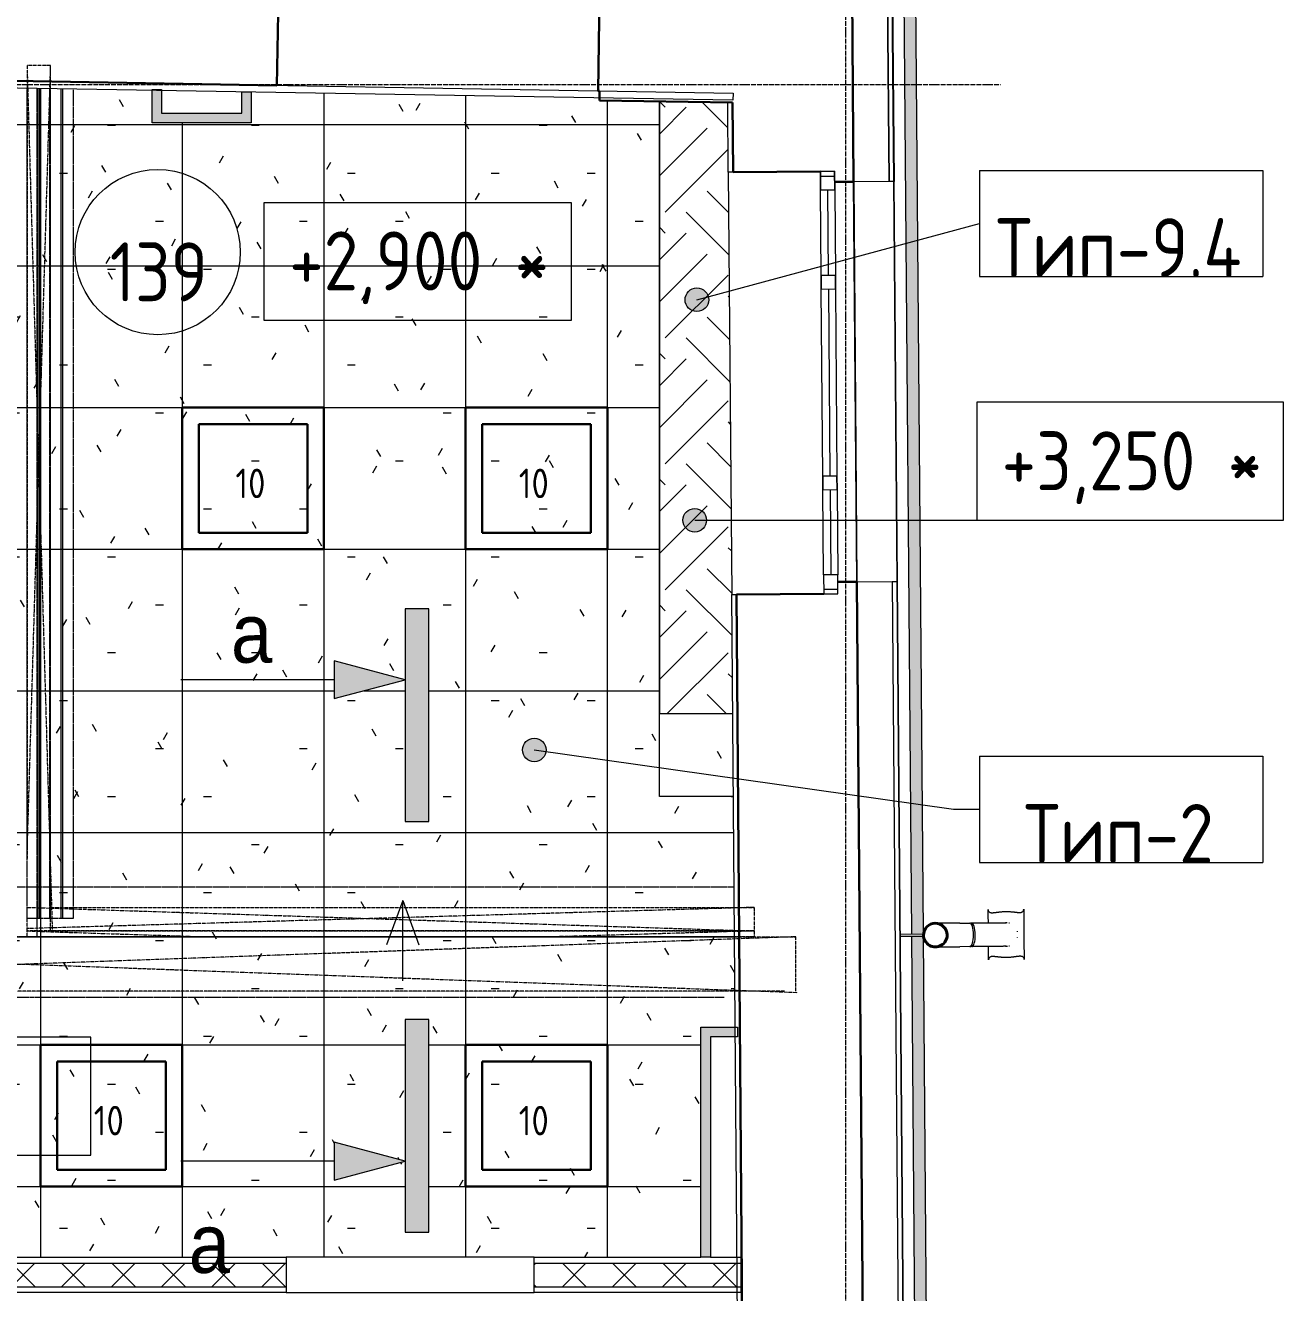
# Model space of a CAD drawing. Header units: millimetres. Extents: x -13069 to 207500, y -71366 to 56785.
# Drawn here: x 51875 to 57204, y 31426 to 36796 of the extents above; entities that cross this region are included whole.
import ezdxf

# ---------------------------------------------------------------- set-up
doc = ezdxf.new("R2010")
doc.units = ezdxf.units.MM
for name, pattern in [('ADSK_Линия сетки', [25, 20, -2.5, 0, -2.5]), ('ADSK_Штрих_ш3 п1_5', [4.5, 3, -1.5]), ('ADSK_Штриховая_ш3 п1_5', [4.5, 3, -1.5]), ('ADSK_Штрихпунктирная 2 точки_ш15 п1_5 п1_5 п1_5', [19.5, 15, -1.5, 0, -1.5, 0, -1.5])]:
    doc.linetypes.add(name, pattern=pattern)
for name, color, linetype, lineweight in [('_ Окна', 7, 'Continuous', 9), ('Аннотация', 7, 'Continuous', 18), ('Каркас', 7, 'Continuous', 18), ('Марки', 7, 'Continuous', 20), ('Марки помещений', 7, 'Continuous', 20), ('Обобщенные модели', 7, 'Continuous', 18), ('Окна', 7, 'Continuous', 9), ('Оси', 7, 'Continuous', 9), ('Отметки', 7, 'Continuous', 9), ('Потолки', 7, 'Continuous', 9), ('Потолки штриховка', 7, 'Continuous', 9), ('Стены внутренние', 7, 'Continuous', 18), ('Стены наружные', 7, 'Continuous', 18), ('Стены несущие', 7, 'Continuous', 30), ('Стены отделка', 7, 'Continuous', 30), ('Стены штриховка', 7, 'Continuous', 9), ('Стены штриховка поверхности', 7, 'Continuous', 18), ('Узлы', 7, 'Continuous', 18)]:
    doc.layers.add(name, color=color, linetype=linetype, lineweight=lineweight)
doc.layers.add('Линии', color=7, linetype='Continuous', lineweight=9, true_color=0x00a600)
doc.styles.add('Arial', font='arial.ttf', dxfattribs={"width": 0.9, "height": 250})
doc.styles.add('GOST Common_1', font='GOST_Common.ttf', dxfattribs={"width": 0.9, "height": 250})
doc.styles.add('GOST Common_2', font='GOST_Common.ttf', dxfattribs={"width": 0.9, "height": 250})
doc.styles.add('GOST Common_4', font='GOST_Common.ttf', dxfattribs={"width": 0.9, "height": 125})
doc.styles.add('GOST Common_B', font='', dxfattribs={"width": 0.9, "height": 250})
doc.styles.get('GOST Common_B').set_extended_font_data('GOST Common', bold=True)
pattern_1 = [(0, (0, 0), (812.8, 203.2), [33.528, -576.072, 33.528, -576.072, -3251.2]), (0, (0, 0), (812.8, 203.2), [-1219.2, 33.528, -1185.672, 33.528, -576.072, -1422.4]), (0, (0, 0), (812.8, 203.2), [-3048, 33.528, -372.872, 33.528, -982.472]), (120, (304.8, 101.6), (-582.37636, 602.30545), [33.528, -576.072, 33.528, -576.072, -3251.2]), (120, (304.8, 101.6), (-582.37636, 602.30545), [-1219.2, 33.528, -1185.672, 33.528, -576.072, -1422.4]), (120, (304.8, 101.6), (-582.37636, 602.30545), [-3048, 33.528, -372.872, 33.528, -982.472]), (240, (406.4, 508), (-230.42364, -805.50545), [33.528, -576.072, 33.528, -576.072, -3251.2]), (240, (406.4, 508), (-230.42364, -805.50545), [-1219.2, 33.528, -1185.672, 33.528, -576.072, -1422.4]), (240, (406.4, 508), (-230.42364, -805.50545), [-3048, 33.528, -372.872, 33.528, -982.472])]

# ---------------------------------------------------------------- blocks, each defined once
blk = doc.blocks.new('Водосток - Тип 1 _карниз больше 490мм_-5169719-План потолков 1-го этажа')
at = {"layer": 'Обобщенные модели'}
for p, q in [((18.8, 535), (24.9, 535)), ((225.1, 535), (231.2, 535)), ((24.9, 385), (18.8, 385)), ((231.2, 385), (225.1, 385)), ((75, 313.8), (75, 356.4)), ((175, 356.4), (175, 313.8)), ((75, 306.2), (75, 313.8)), ((75, 263.6), (75, 306.2)), ((175, 313.8), (175, 306.2)), ((175, 306.2), (175, 263.6)), ((120, 10.9), (120, 109.1)), ((130, 109.1), (130, 10.9))]:
    blk.add_line(p, q, dxfattribs=at)
at = {"layer": 'Обобщенные модели', "flags": 128}
for points in [[(75, 356.4), (75, 362), (75, 367.6), (75, 373.1), (75, 378.5), (75, 383.8), (75, 388.9), (75, 394), (75, 398.9), (75, 403.6), (75, 408.2), (75, 412.7), (75, 417), (75, 421.1), (75, 425.1), (75, 428.8), (75, 432.4), (75, 435.7), (75, 438.9), (75, 441.9), (75, 444.6), (75, 447.2), (75, 449.5), (75, 451.6), (75, 453.4), (75, 455.1), (75, 456.5), (75, 457.7), (75, 458.6), (75, 459.3), (75, 459.8), (75, 460), (75, 460)], [(175, 460), (175, 459.9), (175, 459.5), (175, 458.9), (175, 458.1), (175, 457), (175, 455.7), (175, 454.2), (175, 452.4), (175, 450.4), (175, 448.2), (175, 445.7), (175, 443), (175, 440.2), (175, 437.1), (175, 433.8), (175, 430.3), (175, 426.6), (175, 422.8), (175, 418.7), (175, 414.5), (175, 410.1), (175, 405.6), (175, 400.9), (175, 396), (175, 391), (175, 385.9), (175, 380.7), (175, 375.4), (175, 369.9), (175, 364.4), (175, 358.7), (175, 356.4)], [(75, 263.6), (75, 258), (75, 252.4), (75, 246.9), (75, 241.5), (75, 236.2), (75, 231.1), (75, 226), (75, 221.1), (75, 216.4), (75, 211.8), (75, 207.3), (75, 203), (75, 198.9), (75, 194.9), (75, 191.2), (75, 187.6), (75, 184.3), (75, 181.1), (75, 178.1), (75, 175.4), (75, 173)], [(175, 173), (175, 174.3), (175, 177), (175, 179.8), (175, 182.9), (175, 186.2), (175, 189.7), (175, 193.4), (175, 197.2), (175, 201.3), (175, 205.5), (175, 209.9), (175, 214.4), (175, 219.1), (175, 224), (175, 229), (175, 234.1), (175, 239.3), (175, 244.6), (175, 250.1), (175, 255.6), (175, 261.3), (175, 263.6)]]:
    blk.add_lwpolyline(points, dxfattribs=at)
at = {"layer": 'Обобщенные модели'}
for centre, radius, start, end in [((125, 460), 50, 103.3248, 106.6752), ((125, 460), 50, 73.3248, 75), ((125, 460), 50, 174.5444, 183.3856), ((125, 460), 50, 163.3249, 166.6752), ((125, 460), 50, 13.3248, 16.6751), ((125, 460), 50, 356.7269, 5.4556), ((125, 160), 52, 90, 270), ((125, 160), 52, 270, 90)]:
    blk.add_arc(centre, radius, start, end, dxfattribs=at)
at = {"layer": 'Обобщенные модели', "lineweight": 40}
for start, end in [(90, 270), (270, 90)]:
    blk.add_arc((125, 160), 50, start, end, dxfattribs=at)
at = {"layer": 'Обобщенные модели'}
for centre, major_axis, start_param, end_param in [((125, 313.8), (50, 0), 1.570796, 3.141593), ((125, 313.8), (-50, 0), 4.712389, 6.283185), ((125, 313.8), (50, 0), 0, 1.570796), ((125, 313.8), (-50, 0), 3.141593, 4.712389), ((125, 306.2), (50, 0), 1.570796, 3.141593), ((125, 306.2), (-50, 0), 4.712389, 6.283185), ((125, 306.2), (50, 0), 0, 1.570796), ((125, 306.2), (-50, 0), 3.141593, 4.712389)]:
    blk.add_ellipse(centre, major_axis=major_axis, ratio=0.309017, start_param=start_param, end_param=end_param, dxfattribs=at)
for points, knots in [([(18.8, 385), (21.1, 385), (25.1, 385.7), (28.9, 388.6), (30.8, 392.1), (31.6, 394.9), (32, 397.4), (32.1, 399.4), (32.2, 401.5), (32.2, 403.8), (32.1, 406.2), (31.9, 408.7), (31.6, 411.4), (31.3, 414.1), (31, 417), (30.6, 419.9), (30.2, 422.9), (29.8, 426), (29.4, 429.2), (29, 432.4), (28.7, 435.7), (28.3, 440.2), (27.8, 445.9), (27.4, 455.3), (27.4, 464.8), (27.8, 474.1), (28.3, 479.8), (28.7, 484.3), (29, 487.6), (29.4, 490.8), (29.8, 494), (30.2, 497.1), (30.6, 500.1), (31, 503.1), (31.3, 505.9), (31.6, 508.6), (31.9, 511.3), (32.1, 513.8), (32.2, 516.2), (32.2, 518.5), (32.1, 520.6), (32, 522.7), (31.6, 525.1), (30.8, 527.9), (28.9, 531.5), (25.1, 534.3), (21.1, 535), (18.8, 535)], [-1, -1, -1, -1, -0.941176, -0.882353, -0.852941, -0.823529, -0.808824, -0.794118, -0.779412, -0.764706, -0.75, -0.735294, -0.720588, -0.705882, -0.691176, -0.676471, -0.661765, -0.647059, -0.632353, -0.617647, -0.602941, -0.588235, -0.558824, -0.529412, -0.470588, -0.441176, -0.411765, -0.397059, -0.382353, -0.367647, -0.352941, -0.338235, -0.323529, -0.308824, -0.294118, -0.279412, -0.264706, -0.25, -0.235294, -0.220588, -0.205882, -0.191176, -0.176471, -0.147059, -0.117647, -0.058824, 0, 0, 0, 0]), ([(18.8, 535), (22.1, 535), (28.9, 535), (39.4, 535), (48.4, 535), (56, 535), (60.8, 535), (64.9, 535), (67.9, 535), (71, 535), (74.3, 535), (77.6, 535), (81, 535), (83.9, 535), (86.4, 535), (88.2, 535), (90.2, 535), (92.8, 535), (96.1, 535), (99.6, 535), (102.5, 535), (104.8, 535), (107.1, 535), (110.3, 535), (116, 535), (121.3, 535), (125, 535)], [-1, -1, -1, -1, -0.875, -0.75, -0.625, -0.5625, -0.5, -0.46875, -0.4375, -0.40625, -0.375, -0.34375, -0.3125, -0.28125, -0.265625, -0.25, -0.234375, -0.21875, -0.1875, -0.15625, -0.140625, -0.125, -0.109375, -0.09375, -0.0625, 0, 0, 0, 0]), ([(125, 535), (128.7, 535), (134, 535), (139.7, 535), (142.9, 535), (145.2, 535), (147.5, 535), (150.4, 535), (153.9, 535), (157.2, 535), (159.8, 535), (161.8, 535), (163.6, 535), (166.1, 535), (169, 535), (172.4, 535), (175.7, 535), (179, 535), (182.1, 535), (185.1, 535), (189.2, 535), (194, 535), (201.6, 535), (210.6, 535), (221.1, 535), (227.9, 535), (231.2, 535)], [-1, -1, -1, -1, -0.9375, -0.90625, -0.890625, -0.875, -0.859375, -0.84375, -0.8125, -0.78125, -0.765625, -0.75, -0.734375, -0.71875, -0.6875, -0.65625, -0.625, -0.59375, -0.5625, -0.53125, -0.5, -0.4375, -0.375, -0.25, -0.125, 0, 0, 0, 0]), ([(231.2, 535), (228.9, 535), (224.9, 534.3), (221.1, 531.4), (219.2, 527.9), (218.4, 525.1), (218, 522.6), (217.9, 520.6), (217.8, 518.5), (217.8, 516.2), (217.9, 513.8), (218.1, 511.3), (218.4, 508.6), (218.7, 505.9), (219, 503), (219.4, 500.1), (219.8, 497.1), (220.2, 494), (220.6, 490.8), (221, 487.6), (221.3, 484.3), (221.7, 479.8), (222.2, 474.1), (222.6, 464.7), (222.6, 455.2), (222.2, 445.9), (221.7, 440.2), (221.3, 435.7), (221, 432.4), (220.6, 429.2), (220.2, 426), (219.8, 422.9), (219.4, 419.9), (219, 416.9), (218.7, 414.1), (218.4, 411.4), (218.1, 408.7), (217.9, 406.2), (217.8, 403.8), (217.8, 401.5), (217.9, 399.4), (218, 397.3), (218.4, 394.9), (219.2, 392.1), (221.1, 388.5), (224.9, 385.7), (228.9, 385), (231.2, 385)], [-1, -1, -1, -1, -0.941176, -0.882353, -0.852941, -0.823529, -0.808824, -0.794118, -0.779412, -0.764706, -0.75, -0.735294, -0.720588, -0.705882, -0.691176, -0.676471, -0.661765, -0.647059, -0.632353, -0.617647, -0.602941, -0.588235, -0.558824, -0.529412, -0.470588, -0.441176, -0.411765, -0.397059, -0.382353, -0.367647, -0.352941, -0.338235, -0.323529, -0.308824, -0.294118, -0.279412, -0.264706, -0.25, -0.235294, -0.220588, -0.205882, -0.191176, -0.176471, -0.147059, -0.117647, -0.058824, 0, 0, 0, 0]), ([(74.3, 385), (73.2, 385), (71, 385), (67.9, 385), (64.9, 385), (60.8, 385), (56, 385), (48.4, 385), (39.4, 385), (28.9, 385), (22.1, 385), (18.8, 385)], [-0.625, -0.625, -0.625, -0.625, -0.59375, -0.5625, -0.53125, -0.5, -0.4375, -0.375, -0.25, -0.125, 0, 0, 0, 0]), ([(231.2, 385), (227.9, 385), (221.1, 385), (210.6, 385), (201.6, 385), (194, 385), (189.2, 385), (185.1, 385), (182.1, 385), (179, 385), (176.8, 385), (175.7, 385)], [-1, -1, -1, -1, -0.875, -0.75, -0.625, -0.5625, -0.5, -0.46875, -0.4375, -0.40625, -0.375, -0.375, -0.375, -0.375])]:
    blk.add_open_spline(points, degree=3, knots=knots, dxfattribs=at)
blk = doc.blocks.new('окно трехпол с фрамугой - 1750-2320_h___нов_-4200170-План потолков 1-го этажа')
at = {"layer": '_ Окна', "lineweight": 18}
for p, q in [((-895, 115), (-895, 175)), ((-895, 175), (-815, 175)), ((-815, 175), (-815, 115)), ((-455, 115), (-455, 175)), ((-455, 175), (-395, 175)), ((-395, 175), (-395, 115)), ((395, 115), (395, 175)), ((395, 175), (455, 175)), ((455, 175), (455, 115)), ((815, 175), (815, 115)), ((895, 175), (815, 175)), ((895, 115), (895, 175)), ((-815, 115), (-895, 115)), ((-395, 115), (-455, 115)), ((455, 115), (395, 115)), ((815, 115), (895, 115))]:
    blk.add_line(p, q, dxfattribs=at)
at = {"layer": '_ Окна'}
for p, q in [((-875, 115), (-875, 175)), ((875, 115), (875, 175)), ((-815, 145), (-455, 145)), ((-395, 145), (395, 145)), ((455, 145), (815, 145))]:
    blk.add_line(p, q, dxfattribs=at)
at = {"layer": 'Окна'}
for p, q in [((-895, 175), (-895, 115)), ((-815, 175), (-895, 175)), ((-815, 175), (-455, 175)), ((-395, 175), (-455, 175)), ((-395, 175), (395, 175)), ((455, 175), (395, 175)), ((455, 175), (815, 175)), ((895, 175), (815, 175)), ((895, 115), (895, 175)), ((-895, 115), (-815, 115)), ((-455, 115), (-815, 115)), ((-455, 115), (-395, 115)), ((395, 115), (-395, 115)), ((395, 115), (455, 115)), ((815, 115), (455, 115)), ((815, 115), (895, 115))]:
    blk.add_line(p, q, dxfattribs=at)
blk = doc.blocks.new('Типовая двутавровая балка _АСТО 20-93_ Балки - 100х200Н Б-12-2529935-План потолков 1-го этажа')
at = {"layer": 'Каркас', "color": 7, "linetype": 'ADSK_Штрих_ш3 п1_5', "lineweight": 9, "true_color": 0xf9f9f9}
for p, q in [((-1770, 50), (-1770, -50)), ((-1770, 50), (1746.1, 50)), ((-1770, -50), (1744.4, -50))]:
    blk.add_line(p, q, dxfattribs=at)
at = {"layer": 'Каркас', "color": 7, "true_color": 0xf4f4f4}
for p, q in [((1745.3, 3.5), (-1770, 3.5)), ((1745.1, -3.5), (-1770, -3.5))]:
    blk.add_line(p, q, dxfattribs=at)
blk = doc.blocks.new('Типовая двутавровая балка _АСТО 20-93_ Балки - 100х200Н Б-12-V28-План потолков 1-го этажа')
at = {"layer": 'Каркас', "color": 7, "linetype": 'ADSK_Штрих_ш3 п1_5', "lineweight": 9, "true_color": 0xf9f9f9}
for p, q in [((-1770, 50), (-1770, -50)), ((-1770, 50), (1744.4, 50)), ((-1770, -50), (1742.7, -50))]:
    blk.add_line(p, q, dxfattribs=at)
at = {"layer": 'Каркас', "color": 7, "true_color": 0xf4f4f4}
for p, q in [((1743.6, 3.5), (-1770, 3.5)), ((1743.5, -3.5), (-1770, -3.5))]:
    blk.add_line(p, q, dxfattribs=at)
blk = doc.blocks.new('ADSK_Стрелка - По умолчанию_без кружочка-6560327-План потолков 1-го этажа')
at = {"layer": 'Узлы'}
blk.add_line((0, 0), (340, 0), dxfattribs=at)
blk = doc.blocks.new('ADSK_Марка_Помещение_ОдноЗначение - Номер-159740-План потолков 1-го этажа')
at = {"layer": 'Марки помещений'}
blk.add_circle((0, 0), 3.5, dxfattribs=at)
blk = doc.blocks.new('Высотные отметки - Рамка-12095-План потолков 1-го этажа')
at = {"layer": 'Аннотация', "lineweight": 20}
for p, q in [((-6.5, 0), (-6.5, 5)), ((-6.5, 5), (6.5, 5)), ((6.5, 5), (6.5, 0)), ((6.5, 0), (-6.5, 0))]:
    blk.add_line(p, q, dxfattribs=at)
blk = doc.blocks.new('ADSK_Марка_Потолок - ADSK_Марка и Смещение от уровня-155896-План потолков 1-го этажа')
at = {"layer": 'Марки'}
for p, q in [((-6, 4.5), (-6, 0)), ((-6, 4.5), (6, 4.5)), ((6, 4.5), (6, 0)), ((-6, 0), (6, 0))]:
    blk.add_line(p, q, dxfattribs=at)

msp = doc.modelspace()

# ---------------------------------------------------------------- hatches: boundary and pattern name
at = {"layer": 'Аннотация'}
for points in [[(53483.458, 33423.244), (53583.458, 33423.244), (53583.458, 34323.244), (53483.458, 34323.244), (53483.458, 33551.236)], [(53183.458, 33943.244), (53483.458, 34023.244), (53183.458, 34103.244)], [(53583.458, 31683.244), (53583.458, 32583.244), (53483.458, 32583.244), (53483.458, 31683.244)], [(53183.458, 31903.244), (53483.458, 31983.244), (53183.458, 32063.244)]]:
    msp.add_hatch(color=256, dxfattribs=at).paths.add_polyline_path(points)
at = {"layer": 'Марки'}
h = msp.add_hatch(color=256, dxfattribs=at)
edge = h.paths.add_edge_path()
edge.add_arc((54719.23, 35633.529), 50, 0, 360)
h = msp.add_hatch(color=256, dxfattribs=at)
edge = h.paths.add_edge_path()
edge.add_arc((54030.626, 33725.875), 50, 0, 360)
at = {"layer": 'Отметки'}
h = msp.add_hatch(color=256, dxfattribs=at)
edge = h.paths.add_edge_path()
edge.add_arc((54710.073, 34699.181), 50, 0, 360)
at = {"layer": 'Потолки штриховка', "lineweight": 18}
h = msp.add_hatch(dxfattribs=at)
h.set_pattern_fill('FP_21', color=256, style=0, pattern_type=2)
h.set_pattern_definition(pattern_1)
h.paths.add_polyline_path([(52008.24, 32934.299), (54878.379, 32934.299), (54870.74, 33878.78), (54561.719, 33878.78), (54560.926, 36474.221), (54306.461, 36479.27), (54306.448, 36488.829), (52831.847, 36513.77), (52831.847, 36383.565), (52411.847, 36383.565), (52411.847, 36520.873), (51452.527, 36537.098), (51452.527, 32934.299), (51982.142, 32934.299)])
h.paths.add_polyline_path([(50925.648, 32934.299), (51302.527, 32934.299), (51302.527, 34266.28), (49000.885, 34266.28), (49000.885, 33245.559), (49912.992, 33245.559), (49912.992, 32934.299), (50829.117, 32934.299)])
h.paths.add_polyline_path([(53583.458, 33423.244), (53483.458, 33423.244), (53483.458, 34323.244), (53583.458, 34323.244), (53583.458, 33581.613)])
h.paths.add_polyline_path([(53183.458, 33943.244), (53183.458, 34103.244), (53483.458, 34023.244)])
h = msp.add_hatch(dxfattribs=at)
h.set_pattern_fill('FP_42', color=256, style=0, pattern_type=2)
h.set_pattern_definition([(90, (51939.94, 34576.3), (600, -4e-14), []), (0, (51939.94, 34576.3), (0, -600), [])])
h.paths.add_polyline_path([(52008.24, 32934.299), (54878.379, 32934.299), (54870.74, 33878.78), (54561.719, 33878.78), (54560.926, 36474.221), (54306.461, 36479.27), (54306.448, 36488.829), (52831.847, 36513.77), (52831.847, 36383.565), (52411.847, 36383.565), (52411.847, 36520.873), (51452.527, 36537.098), (51452.527, 32934.299), (51982.142, 32934.299)])
h.paths.add_polyline_path([(50925.648, 32934.299), (51302.527, 32934.299), (51302.527, 34266.28), (49000.885, 34266.28), (49000.885, 33245.559), (49912.992, 33245.559), (49912.992, 32934.299), (50829.117, 32934.299)])
h.paths.add_polyline_path([(53583.458, 33423.244), (53483.458, 33423.244), (53483.458, 34323.244), (53583.458, 34323.244), (53583.458, 33581.613)])
h.paths.add_polyline_path([(53183.458, 33943.244), (53183.458, 34103.244), (53483.458, 34023.244)])
h = msp.add_hatch(dxfattribs=at)
h.set_pattern_fill('FP_100', color=256, style=0, pattern_type=2)
h.set_pattern_definition([(45, (0, 444.5), (0, 533.4003), [377.171, -377.171]), (45, (88.9, 355.6), (0, 533.4003), [377.171, -377.171]), (45, (177.8, 266.7), (0, 533.4003), [377.171, -377.171]), (315, (266.7, 266.7), (533.4003, 0), [377.171, -377.171]), (315, (355.6, 355.6), (533.4003, 0), [377.171, -377.171]), (315, (444.5, 444.5), (533.4003, 0), [377.171, -377.171])])
h.paths.add_polyline_path([(54870.74, 33878.78), (54849.795, 36468.545), (54855.789, 36469.234), (54561.719, 36474.207), (54561.719, 33878.78), (54866.652, 33878.78)])
h = msp.add_hatch(dxfattribs=at)
h.set_pattern_fill('FP_21', color=256, style=0, pattern_type=2)
h.set_pattern_definition(pattern_1)
h.paths.add_polyline_path([(53453.33, 31576.28), (54736.326, 31576.28), (54736.326, 32550.744), (54881.481, 32550.744), (54878.379, 32934.299), (49912.992, 32934.299), (49912.992, 31576.28), (52980.197, 31576.28)])
h.paths.add_polyline_path([(53583.458, 31683.244), (53483.458, 31683.244), (53483.458, 32583.244), (53583.458, 32583.244), (53583.458, 31746.952)])
h.paths.add_polyline_path([(53183.458, 31903.244), (53183.458, 32063.244), (53483.458, 31983.244), (53453.33, 31975.21)])
h = msp.add_hatch(dxfattribs=at)
h.set_pattern_fill('FP_114', color=256, style=0, pattern_type=2)
h.set_pattern_definition([(90, (51939.94, 34276.3), (600, -4e-14), []), (0, (51939.94, 34276.3), (0, -600), [])])
h.paths.add_polyline_path([(53453.33, 31576.28), (54736.326, 31576.28), (54736.326, 32550.744), (54881.481, 32550.744), (54878.379, 32934.299), (49912.992, 32934.299), (49912.992, 31576.28), (52980.197, 31576.28)])
h.paths.add_polyline_path([(53583.458, 31683.244), (53483.458, 31683.244), (53483.458, 32583.244), (53583.458, 32583.244), (53583.458, 31746.952)])
h.paths.add_polyline_path([(53183.458, 31903.244), (53183.458, 32063.244), (53483.458, 31983.244), (53453.33, 31975.21)])
at = {"layer": 'Стены внутренние'}
for points in [[(52411.847, 36423.565), (52451.847, 36423.565), (52451.847, 36520.197), (52411.847, 36520.873), (52411.847, 36519.364)], [(52791.847, 36423.565), (52831.847, 36423.565), (52831.847, 36513.77), (52791.847, 36513.77), (52791.847, 36484.512)], [(52831.847, 36383.565), (52831.847, 36423.565), (52411.847, 36423.565), (52411.847, 36383.565), (52578.593, 36383.565)], [(54765.436, 31576.28), (54776.326, 31576.28), (54776.326, 32550.744), (54736.326, 32550.744), (54736.326, 31576.28)], [(54776.326, 32510.744), (54881.803, 32510.898), (54881.481, 32550.744), (54776.326, 32550.744), (54776.326, 32547.563)]]:
    msp.add_hatch(color=256, dxfattribs=at).paths.add_polyline_path(points)
at = {"layer": 'Стены внутренние', "lineweight": 9}
h = msp.add_hatch(dxfattribs=at)
h.set_pattern_fill('FP_2', color=256, style=0, pattern_type=2)
h.set_pattern_definition([(45, (0, 0), (-106.066, 106.066), []), (135, (0, 0), (-106.066, -106.066), [])])
h.paths.add_polyline_path([(54736.092, 31451.28), (54890.373, 31451.28), (54889.564, 31551.28), (54030.197, 31551.28), (54030.197, 31451.28), (54703.109, 31451.28)])
h.paths.add_polyline_path([(49954.38, 31451.28), (52980.197, 31451.28), (52980.197, 31551.28), (49912.992, 31551.28), (49912.992, 31451.28)])
at = {"layer": 'Стены штриховка поверхности', "true_color": 0x373f43}
h = msp.add_hatch(color=149, dxfattribs=at)
h.paths.add_polyline_path([(55734.423, 19914.505), (55784.419, 19915.071), (55678.251, 32936.018), (55629.118, 32934.893), (55734.423, 19914.54)])
h.paths.add_polyline_path([(55629.031, 32945.62), (55678.172, 32946.025), (55678.973, 32952.889), (55620.157, 40225.107), (55570.157, 40225.107), (55629.029, 32945.854)])
h.paths.add_polyline_path([(55599.048, 42835.107), (55593.791, 43379.09), (55544.657, 43377.965), (55549.048, 42835.107), (55554.242, 42835.107)])
h.paths.add_polyline_path([(55544.57, 43388.692), (55593.712, 43389.096), (55594.537, 43392.855), (55591.901, 43718.805), (55541.901, 43718.805), (55544.569, 43388.926)])

# ---------------------------------------------------------------- linework, layer by layer
at = {"layer": 'Аннотация', "lineweight": 20}
for p, q in [((53583.458, 34323.244), (53483.458, 34323.244)), ((53483.458, 34323.244), (53483.458, 33423.244)), ((53583.458, 33423.244), (53583.458, 34323.244)), ((53483.458, 34023.244), (53183.458, 34103.244)), ((53183.458, 34103.244), (53183.458, 33943.244)), ((53183.458, 34023.244), (52533.916, 34023.244)), ((53183.458, 33943.244), (53483.458, 34023.244)), ((53483.458, 33423.244), (53583.458, 33423.244)), ((53473.458, 33087.891), (53405.054, 32899.952)), ((53473.458, 33087.891), (53541.862, 32899.952)), ((53583.458, 32583.244), (53483.458, 32583.244)), ((53483.458, 32583.244), (53483.458, 31683.244)), ((53583.458, 31683.244), (53583.458, 32583.244)), ((53483.458, 31983.244), (53183.458, 32063.244)), ((53183.458, 32063.244), (53183.458, 31903.244)), ((53183.458, 31983.244), (52533.916, 31983.244)), ((53183.458, 31903.244), (53483.458, 31983.244)), ((53483.458, 31683.244), (53583.458, 31683.244))]:
    msp.add_line(p, q, dxfattribs=at)
at = {"layer": 'Каркас', "color": 7, "linetype": 'ADSK_Штрих_ш3 п1_5', "lineweight": 9, "true_color": 0xf9f9f9}
msp.add_line((51925.648, 32934.299), (51925.648, 36529.096), dxfattribs=at)
at = {"layer": 'Каркас', "color": 7, "linetype": 'ADSK_Штрих_ш3 п1_5', "lineweight": 9, "true_color": 0xfefefe}
msp.add_line((54878.379, 32934.299), (51452.527, 32934.299), dxfattribs=at)
at = {"layer": 'Каркас', "color": 7, "linetype": 'ADSK_Штрих_ш3 п1_5', "lineweight": 9, "true_color": 0xfdfdfd}
msp.add_line((54878.379, 32934.299), (51452.527, 32934.299), dxfattribs=at)
at = {"layer": 'Линии', "color": 7, "linetype": 'ADSK_Штрихпунктирная 2 точки_ш15 п1_5 п1_5 п1_5'}
for p, q in [((51982.142, 36626.548), (51882.142, 36626.548)), ((51882.142, 36626.548), (51882.142, 33265.559)), ((51882.142, 33265.559), (51982.142, 36626.548)), ((51882.142, 36626.548), (51989.034, 32958.78)), ((51982.142, 32958.78), (51982.142, 36626.548)), ((51883.458, 32958.78), (51883.458, 33058.78)), ((51883.458, 33058.78), (54962.142, 32958.78)), ((54962.142, 33058.78), (51883.458, 32969.056)), ((51982.142, 33058.78), (54962.142, 33058.78)), ((54962.142, 33058.78), (54962.142, 32958.78)), ((48689.761, 32934.299), (55138.737, 32934.299)), ((48689.761, 32934.299), (55145.454, 32698.42)), ((55138.737, 32934.299), (48689.761, 32704.299)), ((54962.142, 32958.78), (51883.458, 32958.78)), ((51883.458, 32934.299), (51883.458, 32958.78)), ((51883.458, 32958.78), (52637.142, 32934.299)), ((54962.142, 32934.299), (51883.458, 32934.299)), ((51982.142, 32958.78), (54962.142, 32958.78)), ((54962.142, 32958.78), (54122.137, 32934.299)), ((54962.142, 32958.78), (54962.142, 32934.299)), ((55138.737, 32704.299), (55138.737, 32934.299)), ((55089.761, 32704.299), (48689.761, 32704.299))]:
    msp.add_line(p, q, dxfattribs=at)
at = {"layer": 'Линии', "color": 5, "lineweight": 30, "true_color": 0x0000ff}
for p, q in [((52539.937, 34576.28), (52539.937, 35176.28)), ((52539.937, 35176.28), (53139.937, 35176.28)), ((53139.937, 35176.28), (53139.937, 34576.28)), ((52609.937, 35106.28), (52609.937, 34646.28)), ((52609.937, 35106.28), (53069.937, 35106.28)), ((53069.937, 35106.28), (53069.937, 34646.28)), ((52609.937, 34646.28), (53069.937, 34646.28)), ((53139.937, 34576.28), (52539.937, 34576.28)), ((51939.937, 31876.28), (51939.937, 32476.28)), ((51939.937, 32476.28), (52539.937, 32476.28)), ((52539.937, 32476.28), (52539.937, 31876.28)), ((53739.937, 31876.28), (53739.937, 32476.28)), ((53739.937, 32476.28), (54339.937, 32476.28)), ((54339.937, 32476.28), (54339.937, 31876.28)), ((52009.937, 32406.28), (52009.937, 31946.28)), ((52009.937, 32406.28), (52469.937, 32406.28)), ((52469.937, 32406.28), (52469.937, 31946.28)), ((53809.937, 32406.28), (53809.937, 31946.28)), ((53809.937, 32406.28), (54269.937, 32406.28)), ((54269.937, 32406.28), (54269.937, 31946.28)), ((52009.937, 31946.28), (52469.937, 31946.28)), ((53809.937, 31946.28), (54269.937, 31946.28)), ((52539.937, 31876.28), (51939.937, 31876.28)), ((54339.937, 31876.28), (53739.937, 31876.28))]:
    msp.add_line(p, q, dxfattribs=at)
at = {"layer": 'Линии', "color": 1, "lineweight": 30, "true_color": 0xff0000}
for p, q in [((53739.937, 34576.28), (53739.937, 35176.28)), ((53739.937, 35176.28), (54339.937, 35176.28)), ((54339.937, 35176.28), (54339.937, 34576.28)), ((53809.937, 35106.28), (53809.937, 34646.28)), ((53809.937, 35106.28), (54269.937, 35106.28)), ((54269.937, 35106.28), (54269.937, 34646.28)), ((53809.937, 34646.28), (54269.937, 34646.28)), ((54339.937, 34576.28), (53739.937, 34576.28))]:
    msp.add_line(p, q, dxfattribs=at)
at = {"layer": 'Линии', "color": 7, "linetype": 'ADSK_Штриховая_ш3 п1_5'}
for p, q in [((49837.992, 33145.559), (54876.67, 33145.559)), ((49917.992, 32678.403), (54836.326, 32678.403))]:
    msp.add_line(p, q, dxfattribs=at)
at = {"layer": 'Марки'}
for p, q in [((54719.23, 35633.529), (55916.41, 35956.86)), ((54030.626, 33725.875), (55806.179, 33474.468)), ((55806.179, 33474.468), (55916.41, 33474.468))]:
    msp.add_line(p, q, dxfattribs=at)
for centre in [(54719.23, 35633.529), (54030.626, 33725.875)]:
    msp.add_circle(centre, 50, dxfattribs=at)
at = {"layer": 'Оси', "linetype": 'ADSK_Линия сетки'}
for p, q in [((55349.565, -6603.62), (55349.565, 44222.998)), ((-12268.557, 36545), (56004.853, 36545))]:
    msp.add_line(p, q, dxfattribs=at)
at = {"layer": 'Отметки', "lineweight": 20}
for p, q in [((54710.073, 34699.181), (55906.89, 34699.181)), ((55906.89, 34699.181), (56554.207, 34699.181))]:
    msp.add_line(p, q, dxfattribs=at)
at = {"layer": 'Отметки'}
msp.add_circle((54710.073, 34699.181), 50, dxfattribs=at)
at = {"layer": 'Потолки', "color": 7, "true_color": 0xf4f4f4}
for p, q in [((54560.926, 33528.78), (54560.926, 36474.221)), ((54561.719, 33878.78), (54561.719, 36474.207)), ((54870.74, 33878.78), (54561.719, 33878.78)), ((54873.571, 33528.78), (54560.926, 33528.78))]:
    msp.add_line(p, q, dxfattribs=at)
at = {"layer": 'Потолки', "color": 7, "true_color": 0xfcfcfc}
msp.add_line((52831.847, 36383.565), (52411.847, 36383.565), dxfattribs=at)
at = {"layer": 'Потолки'}
msp.add_line((49912.992, 32934.299), (54878.379, 32934.299), dxfattribs=at)
at = {"layer": 'Потолки', "color": 18, "true_color": 0x070707}
msp.add_line((52980.197, 31426.28), (49000.885, 31426.28), dxfattribs=at)
at = {"layer": 'Стены внутренние'}
for p, q in [((54852.175, 36174.18), (54866.652, 34384.238)), ((55396.23, 34438.523), (55382.522, 36133.468)), ((54030.197, 31576.28), (52980.197, 31576.28)), ((52980.197, 31426.28), (54030.197, 31426.28))]:
    msp.add_line(p, q, dxfattribs=at)
at = {"layer": 'Стены наружные'}
for p, q in [((55629.032, 32945.45), (55570.157, 40225.107)), ((55678.998, 32949.783), (55620.157, 40225.107)), ((55383.241, 36133.474), (55396.95, 34438.529)), ((55566.944, 34439.904), (55553.236, 36134.848)), ((55553.242, 36134.848), (55566.917, 34439.904)), ((55567.917, 34439.912), (55554.242, 36134.857)), ((55734.423, 19914.54), (55629.109, 32935.97)), ((55784.42, 19914.909), (55679.14, 32932.267))]:
    msp.add_line(p, q, dxfattribs=at)
at = {"layer": 'Стены несущие'}
for p, q in [((55322.953, 43498.805), (55382.522, 36133.468)), ((52948.095, 36981.871), (52940.654, 36541.934)), ((54300.46, 36518.935), (54307.9, 36958.872)), ((52940.654, 36541.934), (48980.885, 36608.906)), ((54307.13, 36518.822), (54300.46, 36518.935)), ((54306.448, 36478.525), (54307.13, 36518.822)), ((54869.792, 36468.997), (54306.448, 36478.525)), ((54869.792, 36468.997), (54872.175, 36174.342)), ((55242.163, 36177.334), (54872.175, 36174.342)), ((55382.522, 36133.468), (55302.525, 36132.821)), ((55316.233, 34437.876), (55396.23, 34438.523)), ((55396.23, 34438.523), (55423.635, 31050.035)), ((54886.651, 34384.4), (55256.639, 34387.393)), ((54886.651, 34384.4), (54913.409, 31075.91)), ((55316.637, 34387.878), (55316.645, 34386.878))]:
    msp.add_line(p, q, dxfattribs=at)
at = {"layer": 'Стены отделка', "lineweight": 9}
for p, q in [((55553.242, 36134.848), (55492.458, 43668.806)), ((55493.458, 43668.815), (55554.242, 36134.857)), ((55383.241, 36133.474), (55323.673, 43498.805)), ((55519.71, 40280.107), (55553.236, 36134.848)), ((54871.674, 36479.27), (48992.515, 36578.705)), ((48993.022, 36608.701), (54872.181, 36509.265)), ((52411.847, 36383.565), (52411.847, 36524.287)), ((52411.847, 36524.287), (52451.847, 36524.287)), ((52451.847, 36524.287), (52451.847, 36423.565)), ((52791.847, 36423.565), (52791.847, 36514.446)), ((52791.847, 36514.446), (52831.847, 36514.446)), ((52831.847, 36514.446), (52831.847, 36383.565)), ((54849.795, 36468.545), (54869.794, 36468.707)), ((54852.175, 36174.18), (54849.795, 36468.545)), ((54872.181, 36509.265), (54871.674, 36479.27)), ((52451.847, 36423.565), (52791.847, 36423.565)), ((54872.175, 36174.342), (54852.175, 36174.18)), ((55533.236, 36134.687), (55383.241, 36133.474)), ((55553.236, 36134.848), (55533.236, 36134.687)), ((55554.242, 36134.857), (55553.242, 36134.848)), ((55396.95, 34438.529), (55546.945, 34439.742)), ((55424.355, 31050.041), (55396.95, 34438.529)), ((55546.945, 34439.742), (55566.944, 34439.904)), ((55546.953, 34438.742), (55546.945, 34439.742)), ((55566.917, 34439.904), (55567.917, 34439.912)), ((55594.255, 31051.415), (55566.917, 34439.904)), ((55566.944, 34439.904), (55594.349, 31051.416)), ((55567.917, 34439.912), (55595.255, 31051.423)), ((54866.652, 34384.238), (54886.651, 34384.4)), ((54893.41, 31075.748), (54866.652, 34384.238)), ((54736.326, 31576.28), (54736.326, 32550.744)), ((54736.326, 32550.744), (54891.643, 32550.744)), ((54891.643, 32550.744), (54891.643, 32510.744)), ((54776.326, 32510.744), (54776.326, 31576.28)), ((54891.643, 32510.744), (54776.326, 32510.744)), ((49912.992, 31576.28), (52980.197, 31576.28)), ((52980.197, 31576.28), (52980.197, 31426.28)), ((54030.197, 31426.28), (54030.197, 31576.28)), ((54030.197, 31576.28), (54736.326, 31576.28)), ((54776.326, 31576.28), (54905.197, 31576.28)), ((54905.197, 31576.28), (54905.197, 31426.28)), ((54905.197, 31426.28), (54030.197, 31426.28))]:
    msp.add_line(p, q, dxfattribs=at)
at = {"layer": 'Стены штриховка'}
for p, q in [((55473.678, 43498.805), (55533.236, 36134.687)), ((55533.236, 36134.687), (55499.709, 40280.107)), ((55546.945, 34439.742), (55574.35, 31051.254)), ((54776.326, 31576.28), (54736.326, 31576.28)), ((49912.992, 31551.28), (52980.197, 31551.28)), ((54030.197, 31551.28), (54905.197, 31551.28)), ((49912.992, 31451.28), (52980.197, 31451.28)), ((54030.197, 31451.28), (54905.197, 31451.28))]:
    msp.add_line(p, q, dxfattribs=at)

# ---------------------------------------------------------------- block references
at = {"layer": 'Каркас', "color": 7, "linetype": 'ADSK_Штрих_ш3 п1_5', "lineweight": 9, "true_color": 0xf9f9f9, "rotation": 90}
for name, p in [('Типовая двутавровая балка _АСТО 20-93_ Балки - 100х200Н Б-12-2529935-План потолков 1-го этажа', (51932.142, 34783.78)), ('Типовая двутавровая балка _АСТО 20-93_ Балки - 100х200Н Б-12-V28-План потолков 1-го этажа', (52028.865, 34783.78))]:
    msp.add_blockref(name, p, dxfattribs=at)
at = {"layer": 'Марки', "xscale": 99.99999999999993, "yscale": 99.99999999999993, "zscale": 99.99999999999993}
for p in [(56516.41, 35731.86), (56516.41, 33249.468)]:
    msp.add_blockref('ADSK_Марка_Потолок - ADSK_Марка и Смещение от уровня-155896-План потолков 1-го этажа', p, dxfattribs=at)
at = {"layer": 'Марки помещений', "xscale": 99.99999999999993, "yscale": 99.99999999999993, "zscale": 99.99999999999993}
msp.add_blockref('ADSK_Марка_Помещение_ОдноЗначение - Номер-159740-План потолков 1-го этажа', (52435.568, 35835.243), dxfattribs=at)
at = {"layer": 'Обобщенные модели', "rotation": 270.4633818725631}
msp.add_blockref('Водосток - Тип 1 _карниз больше 490мм_-5169719-План потолков 1-го этажа', (55568.062, 33065.131), dxfattribs=at)
at = {"layer": 'Окна', "rotation": 270.4633818725635}
msp.add_blockref('окно трехпол с фрамугой - 1750-2320_h___нов_-4200170-План потолков 1-го этажа', (55134.405, 35281.433), dxfattribs=at)
at = {"layer": 'Отметки', "lineweight": 20, "xscale": 99.99999999999993, "yscale": 99.99999999999993, "zscale": 99.99999999999993}
msp.add_blockref('Высотные отметки - Рамка-12095-План потолков 1-го этажа', (53536.715, 35546.281), dxfattribs=at)
at = {"layer": 'Отметки', "lineweight": 20, "extrusion": (0, 0, -1), "xscale": 99.99999999999993, "yscale": 99.99999999999993, "zscale": 99.99999999999993}
for p in [(-56554.207, 34699.181), (-51501.999, 32008.263)]:
    msp.add_blockref('Высотные отметки - Рамка-12095-План потолков 1-го этажа', p, dxfattribs=at)
at = {"layer": 'Узлы', "rotation": 90}
msp.add_blockref('ADSK_Стрелка - По умолчанию_без кружочка-6560327-План потолков 1-го этажа', (53473.458, 32747.891), dxfattribs=at)

# ---------------------------------------------------------------- texts
at = {"layer": 'Аннотация', "lineweight": 9}
for s, insert, char_height, width, attachment_point, line_spacing_factor, style in [('\\pt180,360,540,720,900,1080,1260,1440,1620,1800,1980,2160,2340,2520,2700,2880,3060,3240,3420,3600,3780,3960,4140,4320,4500,4680,4860,5040,5220,5400,5580,5760;10', (52828.466, 34855.317), 125, 175.5, 5, 1.022766, 'GOST Common_4'), ('\\pt180,360,540,720,900,1080,1260,1440,1620,1800,1980,2160,2340,2520,2700,2880,3060,3240,3420,3600,3780,3960,4140,4320,4500,4680,4860,5040,5220,5400,5580,5760;10', (54028.466, 34855.317), 125, 175.5, 5, 1.022766, 'GOST Common_4'), ('\\pt1143,2286,3429,4572,5715,6858,8001,9144,10287,11430,12573,13716,14859,16002,17145,18288,19431,20574,21717,22860,24003,25146,26289,27432,28575,29718,30861,32004,33147,34290,35433,36576;а', (52833.29, 34218.829), 250, 179.1, 5, 0.936439, 'Arial'), ('\\pt180,360,540,720,900,1080,1260,1440,1620,1800,1980,2160,2340,2520,2700,2880,3060,3240,3420,3600,3780,3960,4140,4320,4500,4680,4860,5040,5220,5400,5580,5760;10', (52228.466, 32155.317), 125, 175.5, 5, 1.022766, 'GOST Common_4'), ('\\pt180,360,540,720,900,1080,1260,1440,1620,1800,1980,2160,2340,2520,2700,2880,3060,3240,3420,3600,3780,3960,4140,4320,4500,4680,4860,5040,5220,5400,5580,5760;10', (54028.466, 32155.317), 125, 175.5, 5, 1.022766, 'GOST Common_4'), ('\\pt1143,2286,3429,4572,5715,6858,8001,9144,10287,11430,12573,13716,14859,16002,17145,18288,19431,20574,21717,22860,24003,25146,26289,27432,28575,29718,30861,32004,33147,34290,35433,36576;а', (52567.217, 31633.124), 250, 179.1, 4, 0.936439, 'Arial')]:
    msp.add_mtext(s, dxfattribs=dict(at, insert=insert, char_height=char_height, width=width, attachment_point=attachment_point, line_spacing_factor=line_spacing_factor, style=style))
at = {"layer": 'Марки', "lineweight": 9, "char_height": 250, "attachment_point": 5, "line_spacing_factor": 1.022766, "style": 'GOST Common_B'}
for s, insert, width in [('\\pt1143,2286,3429,4572,5715,6858,8001,9144,10287,11430,12573,13716,14859,16002,17145,18288,19431,20574,21717,22860,24003,25146,26289,27432,28575,29718,30861,32004,33147,34290,35433,36576;Тип-9.4', (56505.779, 35854.016), 1089.9), ('\\pt1143,2286,3429,4572,5715,6858,8001,9144,10287,11430,12573,13716,14859,16002,17145,18288,19431,20574,21717,22860,24003,25146,26289,27432,28575,29718,30861,32004,33147,34290,35433,36576;Тип-2', (56506.229, 33371.624), 833.4)]:
    msp.add_mtext(s, dxfattribs=dict(at, insert=insert, width=width))
at = {"layer": 'Марки помещений', "lineweight": 9, "insert": (52440.51, 35751.661), "char_height": 250, "width": 441, "attachment_point": 5, "line_spacing_factor": 1.022766, "style": 'GOST Common_2'}
msp.add_mtext('\\pt450,900,1350,1800,2250,2700,3150,3600,4050,4500,4950,5400,5850,6300,6750,7200,7650,8100,8550,9000,9450,9900,10350,10800,11250,11700,12150,12600,13050,13500,13950,14400;139', dxfattribs=at)
at = {"layer": 'Отметки', "lineweight": 20, "char_height": 250, "width": 1306.39347, "attachment_point": 1, "line_spacing_factor": 1.022761, "style": 'GOST Common_1'}
for s, insert in [('+2,900 *', (52992.385, 35922.988)), ('+3,250 *', (56009.876, 35075.888))]:
    msp.add_mtext(s, dxfattribs=dict(at, insert=insert))

doc.saveas('drawing.dxf')
